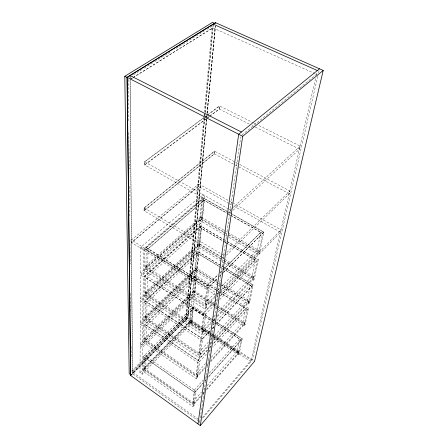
<?xml version="1.0" encoding="UTF-8"?>
<svg xmlns="http://www.w3.org/2000/svg" width="448" height="448" viewBox="0 0 448 448"><rect width="100%" height="100%" fill="white"/><g stroke="black" fill="none" stroke-linecap="round" stroke-linejoin="round"><path stroke-width="0.34" stroke-dasharray="2.24 1.68" d="M139.978 372.708L140.174 345.918L192.349 294.521L194.544 295.915L191.722 323.406L142.134 374.248L139.978 372.708L189.638 322.045L192.349 294.521M140.185 344.025L140.325 324.324L194.522 272.49L196.806 273.902L194.746 293.983L142.47 345.61L140.185 344.025L193.547 291.648L193.665 290.466L213.707 303.111M140.342 322.274L140.498 300.849L196.868 248.679L199.248 250.107L197.019 271.818L142.722 323.882L140.342 322.274L194.729 270.402L196.868 248.679M140.515 298.609L140.683 275.223L199.41 222.858L201.897 224.308L199.483 247.85L143.002 300.25L140.515 298.609L197.092 246.417L199.41 222.858M140.7 272.782L140.885 247.15L202.182 194.774L204.781 196.235L202.149 221.855L143.304 274.45L140.7 272.782L199.651 220.405L202.182 194.774M142.134 374.248L142.447 347.497L194.544 295.915M142.47 345.61L142.699 325.931L196.806 273.902M142.722 323.882L142.974 302.484L199.248 250.107M143.002 300.25L143.27 276.892L201.897 224.308M143.304 274.45L143.601 248.847L204.781 196.235M221.614 257.006L144.06 210.694L144.094 207.934L214.558 151.15L235.015 161.98M230.423 213.315L144.598 164.898L144.631 161.734L203.874 117.617M143.08 371.185L143.276 356.507L194.718 392.487L192.965 406.594L143.08 371.185L144.301 369.936L144.536 355.247L195.922 391.171M143.472 342.272L144.76 341.001L145.023 324.503L199.679 361.458L197.663 377.384L196.42 378.773L143.472 342.272L143.69 325.786L198.386 362.914L208.174 352.178M143.769 320.331L145.113 319.043L145.398 301.106L202.541 338.8L200.346 356.177L199.046 357.582L143.769 320.331L144.01 302.4L198.257 251.843L222.729 266.599M205.671 313.992L203.269 333.032L201.919 334.454L144.088 296.458L144.357 276.881L200.866 226.122L222.992 239.058M144.441 270.385L145.914 269.074L146.255 247.615L209.121 286.714L206.472 307.658L205.066 309.103L144.441 270.385L144.732 248.926L203.7 198.134L226.789 211.176M201.247 396.06L193.906 404.46L143.914 369.068L143.926 368.038L190.669 320.387L209.916 332.942M193.665 290.466L144.368 338.822L144.351 339.982L197.422 376.46L204.915 368.144M207.642 346.959L200.105 355.135L144.687 317.912L144.71 316.652L195.927 267.898L217.308 281.047M211.193 323.243L203.028 331.85L145.051 293.888L145.074 292.516L198.369 243.482L220.584 256.749M214.973 297.394L206.237 306.32L145.449 267.646L145.471 266.146L201.029 216.966L223.91 230.205M144.088 296.458L145.494 295.159L145.807 275.576L205.666 314.065M145.79 368.648L146.026 356.289L193.015 308.986L191.716 321.675L145.79 368.648L144.334 367.623M144.805 338.402L146.345 339.455L146.608 325.573M145.158 316.221L146.765 317.302L147.05 302.193M145.544 292.085L147.218 293.177L147.532 276.685M147.722 266.823L148.064 248.741L204.142 200.234L202.294 218.316L147.722 266.823L145.964 265.709M131.667 371.196L185.842 316.635L203.991 116.306M204.053 115.606L204.305 112.829M204.372 112.129L212.122 26.572M186.138 319.306L204.691 116.726M204.753 116.032L213.17 24.136M186.206 319.351L204.786 116.771M204.848 116.077L205.106 113.294M205.167 112.599L213.276 24.186M130.603 375.469L187.723 317.699L206.741 115.92M207.004 113.137L215.197 26.163M206.836 115.965L187.796 317.744L130.676 375.519M207.099 113.182L215.309 26.208M131.337 375.211L187.897 317.974L206.842 117.706M206.909 117.012L207.172 114.229M207.239 113.534L215.46 26.611M194.522 272.49L192.539 292.589L194.746 293.983M210.398 336.437L190.075 323.137L191.576 308.062L211.428 320.841M215.998 289.912L194.695 276.679L193.026 293.485L214.732 307.233M217.711 285.001L195.25 271.135L197.058 252.963L222.146 268.122M224.532 263.082L197.658 246.96L199.618 227.242L222.964 240.918M224.829 234.993L200.267 220.718L202.406 199.248L226.738 213.024M143.914 369.068L190.562 321.446L190.669 320.387M144.687 317.912L195.798 269.175L195.927 267.898M145.051 293.888L198.234 244.866L198.369 243.482M145.449 267.646L200.878 218.473L201.029 216.966M190.075 323.137L191.145 322.039L192.674 306.953L214.262 320.824M215.942 288.086L195.854 275.565L194.152 292.376L214.077 304.976M195.25 271.135L196.414 270.021L198.257 251.843M197.658 246.96L198.867 245.84L200.866 226.122M200.267 220.718L201.527 219.598L203.7 198.134M146.345 339.455L194.779 291.777L196.224 277.631L146.602 325.634M146.765 317.302L197.086 269.226L198.649 253.926L147.05 302.26M147.218 293.177L199.584 244.821L201.281 228.217L147.532 276.758M144.06 210.694L214.256 153.866L214.558 151.15M209.726 116.122L219.184 109.038L219.526 105.958L253.355 122.802M194.426 403.015L192.87 401.918L194.331 390.001M197.982 374.881L196.325 373.744L197.977 360.304L207.906 349.507M200.687 353.45L198.962 352.29L200.76 337.624M203.644 330.042L201.835 328.86L203.806 312.794L214.491 301.806M206.886 304.377L204.988 303.173L207.155 285.494L218.07 274.652M196.42 378.773L198.397 362.858M199.046 357.582L201.202 340.217L210.151 330.702M201.919 334.454L204.282 315.431L144.357 276.881M205.066 309.103L207.665 288.165L217.045 278.807M193.906 404.46L194.029 403.469L200.922 395.584M197.422 376.46L197.562 375.34L204.994 367.102M200.105 355.135L200.256 353.914L208.286 345.229M203.028 331.85L203.196 330.518L215.225 317.856M206.237 306.32L206.416 304.858L215.174 295.926M192.965 406.594L194.146 405.244L195.927 391.115M199.741 421.831L240.733 136.87M224.806 254.402L223.804 255.377L223.418 258.082L222.214 257.365M231.375 209.026L230.345 209.966L229.897 213.086L230.927 212.139M207.049 385.767L237.233 351.389L239.674 339.024L208.667 373.929M211.26 357.258L242.99 322.218L245.722 308.381L213.578 343.342M214.614 335.418L247.346 300.149L250.309 285.141L216.95 320.533M217.778 312.15L252.073 276.198L255.298 259.868L220.321 295.814M221.586 286.311L257.225 250.118L260.747 232.271L223.031 269.724M213.881 338.722L238.263 354.682L241.209 340.015L214.934 323.098L241.198 340.066M218.249 309.462L244.059 325.808L247.358 309.394L219.548 292.118M221.844 287.554L248.444 303.974L252.017 286.171L222.746 268.486M225.131 263.441L253.198 280.286L257.09 260.915L226.559 243.023M229.023 237.429L258.378 254.492L262.623 233.335L227.343 213.366M206.752 389.754L238.868 353.002L239.075 351.971L213.416 335.227M210.532 361.906L244.709 323.971L244.944 322.818L217.829 305.715M213.774 340.323L249.127 302.014L249.379 300.765L217.902 281.411M217.431 316.663L253.926 278.186L254.201 276.83L221.183 257.107M224.515 230.552L259.442 250.762L259.146 252.241L227.909 234.136M238.263 354.682L239.294 353.5L242.267 338.822L214.844 321.199L242.256 338.873L208.398 377.087M244.059 325.808L245.14 324.61L248.466 308.185L212.884 347.082M248.444 303.974L249.558 302.758L253.165 284.956L223.322 266.958M253.198 280.286L254.358 279.065L258.272 259.689L226.582 241.158M258.378 254.492L259.571 253.266L263.855 232.109L231.045 213.578M315.498 78.719L250.824 361.598L214.15 337.624M316.277 75.309L317.055 71.898M220.802 293.468L280.498 232.271L281.047 229.88L233.475 203.37M226.408 255.158L289.313 193.749L289.929 191.055L239.949 164.59M232.988 210.246L299.51 149.19L300.21 146.121L257.729 124.975M317.772 76.306L252.33 359.822L202.003 419.166M318.556 72.901L319.346 69.49M202.194 417.754L251.171 360.091L214.379 336.078M198.862 422.873L199.774 421.792M203.101 393.092L204.602 391.378M206.438 389.278L239.075 351.971M203.084 393.96L204.456 392.381M192.87 401.918L201.561 392.022M203.846 389.418L204.764 388.371M194.718 392.487L202.86 383.292L194.712 392.538L143.276 356.563L192.674 306.953M205.167 380.688L206.091 379.646M208.404 377.037L242.267 338.822M205.162 380.738L206.086 379.697M194.326 390.057L203.123 380.117M205.43 377.569L206.825 375.956M207.301 364.549L208.247 363.496M210.56 360.931L244.944 322.818M207.256 365.546L208.191 364.504M196.325 373.744L205.66 363.44M207.995 360.864L208.925 359.834M208.645 351.663L210.532 349.602M208.376 348.998L211.215 345.912L208.37 349.054M197.971 360.366L207.894 349.569M213.567 343.398L245.711 308.442M210.162 343.196L211.59 341.65M213.954 339.097L249.379 300.765M210 344.406L211.887 342.367M198.962 352.29L208.449 342.065M210.347 340.021L212.24 337.977M212.055 328.681L213.959 326.654M216.334 324.122L253.165 284.956M210.14 330.77L201.197 340.284L144.01 302.4M212.044 328.742L213.948 326.721M216.328 324.19L253.148 285.018L223.317 267.025M200.749 337.691L210.762 327.029M212.66 325.074L214.575 322.991M213.59 320.712L215.029 319.194M217.151 315.829L254.201 276.83M201.835 328.86L212.464 317.722M212.946 317.212L215.359 314.681M214.889 304.478L204.271 315.498L144.351 276.954L200.861 226.195L222.611 238.913M215.365 304.046L217.801 301.476M219.727 299.544L258.272 259.689M214.978 301.308L217.89 298.312M203.795 312.866L214.48 301.879M214.967 301.381L217.885 298.385M220.31 295.887L255.287 259.935M216.916 295.406L218.854 293.423M220.662 291.598L281.047 229.88M217.123 293.938L219.072 291.945M221.015 289.968L259.442 250.762M204.988 303.173L215.729 292.264M217.678 290.282L219.632 288.294M132.513 372.131L186.351 317.783M146.02 356.345L193.01 309.042M219.526 276.338L222.992 272.877M223.485 272.384L263.855 232.109M217.034 278.886L207.659 288.243L144.732 249.004L203.694 198.212M219.514 276.416L222.981 272.955M223.474 272.462L263.838 232.187L231.034 213.657M220.058 272.681L222.538 270.217M207.144 285.572L218.058 274.73M220.046 272.759L222.527 270.295M223.02 269.802L260.73 232.355M226.811 252.454L289.929 191.055M143.69 325.847L195.854 275.565M144.01 302.467L198.251 251.91L222.718 266.666M231.885 208.555L300.21 146.121M148.064 248.819L204.137 200.312M241.948 135.061L316.512 74.284L315.241 73.718M144.598 164.898L209.166 116.542M206.483 118.675L144.698 164.959L144.738 161.795L203.974 117.667M207.038 118.261L209.266 116.592M209.821 116.172L219.285 109.088L219.621 106.008L207.329 115.17M204.434 117.197L206.668 115.534M207.228 115.119L219.526 105.958M204.534 117.247L206.769 115.584M130.642 79.016L132.418 77.913M133.011 77.543L212.828 27.849L314.602 73.433M130.76 79.072L132.53 77.969M133.123 77.599L212.94 27.899M133.549 74.721L141.826 69.597M144.189 68.135L154.241 61.908M154.829 61.544L170.794 51.66M176.114 48.362L204.49 30.789M206.853 29.322L212.766 25.665M253.982 123.11L257.107 124.667M219.184 109.038L249.76 124.32M252.246 125.563L254.733 126.806M255.354 127.114L299.51 149.19M235.631 162.305L239.333 164.265M214.256 153.866L234.629 164.69M235.245 165.021L289.313 193.749M198.626 183.954L229.818 201.331M230.423 201.673L232.865 203.034M228.861 203.409L198.402 186.385L131.471 242.463L216.115 295.35M229.471 203.75L233.117 205.789M233.722 206.13L280.498 232.271M144.631 161.734L228.525 208.942M229.13 209.283L230.345 209.966M227.399 211.518L230.434 213.231M202.395 199.332L226.727 213.102M227.332 213.444L262.606 233.414M200.603 217.342L202.294 218.316M257.225 250.118L259.045 251.171M200.878 218.473L223.703 231.7M224.302 232.047L227.31 233.789M201.527 219.598L223.899 232.574M224.504 232.926L227.528 234.679M228.133 235.026L259.571 253.266M225.428 235.34L228.424 237.082M199.651 220.405L202.149 221.855M223.591 239.406L225.982 240.806M223.216 239.266L226.234 241.035M226.839 241.388L258.261 259.762M223.563 241.27L225.96 242.676M199.612 227.315L222.958 240.99M223.552 241.343L225.949 242.749M226.548 243.096L257.074 260.988M144.094 207.934L223.804 255.377M197.966 243.852L199.584 244.821M252.073 276.198L253.809 277.239M198.234 244.866L219.789 257.762M220.388 258.121L223.384 259.913M223.983 260.271L253.926 278.186M198.867 245.84L223.328 260.484M223.927 260.842L254.358 279.065M197.092 246.417L199.483 247.85M197.053 253.03L222.141 268.19M222.734 268.554L252.006 286.238M195.535 268.274L197.086 269.226M247.346 300.149L249.004 301.168M195.798 269.175L220.091 284.138M220.685 284.502L249.127 302.014M196.414 270.021L216.496 282.391M217.084 282.755L220.035 284.575M220.629 284.934L249.558 302.758M194.729 270.402L197.019 271.818M218.299 285.365L221.256 287.19M216.546 288.394L248.45 308.246M216.591 290.282L218.954 291.749M194.69 276.741L215.986 289.974M216.58 290.343L218.949 291.81M219.537 292.18L247.341 309.456M146.255 247.694L209.11 286.793M144.732 248.926L207.665 288.165M140.885 247.15L143.601 248.847M216.703 295.719L217.89 296.458L218.232 294.084L131.454 240.016L198.71 183.999L198.486 186.435L131.561 242.519L131.544 240.072M214.295 303.481L217.241 305.34M193.29 290.836L194.779 291.777M242.99 322.218L244.58 323.221M193.547 291.648L216.485 306.135M217.073 306.51L244.709 323.971M214.665 305.346L245.14 324.61M215.314 307.602L217.661 309.092M145.471 266.146L206.416 304.858M145.914 269.074L206.472 307.658M192.668 307.009L214.256 320.88M140.683 275.223L143.27 276.892M212.01 321.216L214.346 322.722M191.57 308.118L211.422 320.897M212.005 321.272L214.34 322.773M187.723 317.699L211.053 332.909M211.63 333.29L213.959 334.802M214.542 335.182L254.576 361.284M185.842 316.635L187.897 317.974M210.498 333.323L212.834 334.846M213.797 335.698L186.278 317.738L132.44 372.081L198.817 419.586M190.31 320.751L191.716 321.675M237.233 351.389L238.728 352.369M190.562 321.446L209.188 333.614M209.77 333.995L238.868 353.002M191.145 322.039L239.294 353.5M145.074 292.516L210.655 335.339M211.238 335.72L213.567 337.243M189.638 322.045L191.722 323.406M210.974 336.818L213.298 338.341M145.494 295.159L203.269 333.032M145.398 301.174L202.53 338.862M140.498 300.849L142.974 302.484M144.71 316.652L200.256 353.914M145.113 319.043L200.346 356.177M145.023 324.565L199.668 361.514M140.325 324.324L142.699 325.931M144.368 338.822L197.562 375.34M144.76 341.001L197.663 377.384M140.174 345.918L142.447 347.497M143.926 368.038L194.029 403.469M144.301 369.936L194.146 405.244M198.615 421.019L132.451 373.598L130.06 80.371M128.24 79.414L128.682 121.374M128.794 132.563L129.175 168.924M129.36 186.407L129.674 216.474M129.92 239.551L130.172 264.029M130.48 293.395L130.67 311.578M131.04 346.539L131.163 358.428M130.138 75.533L130.155 78.137M130.161 78.333L132.524 373.654M130.021 75.477L130.043 78.081M144.189 207.99L144.155 210.756L214.351 153.916L214.654 151.194L144.189 207.99"/><path stroke-width="0.67" d="M197.977 423.914L238.672 134.26L319.502 68.807M200.329 425.6L242.687 136.304L323.204 70.454L215.527 22.686L127.03 77.319L130.603 375.469L200.329 425.6L254.576 361.284L323.204 70.454M215.634 22.73L127.148 77.381L130.676 375.519M130.805 374.83L129.203 373.677L124.796 76.272L212.498 22.4L215.186 23.593M213.17 24.136L317.369 70.538M130.021 75.477L241.427 132.031M127.03 77.319L242.687 136.304M124.796 76.272L127.652 77.728"/></g></svg>
